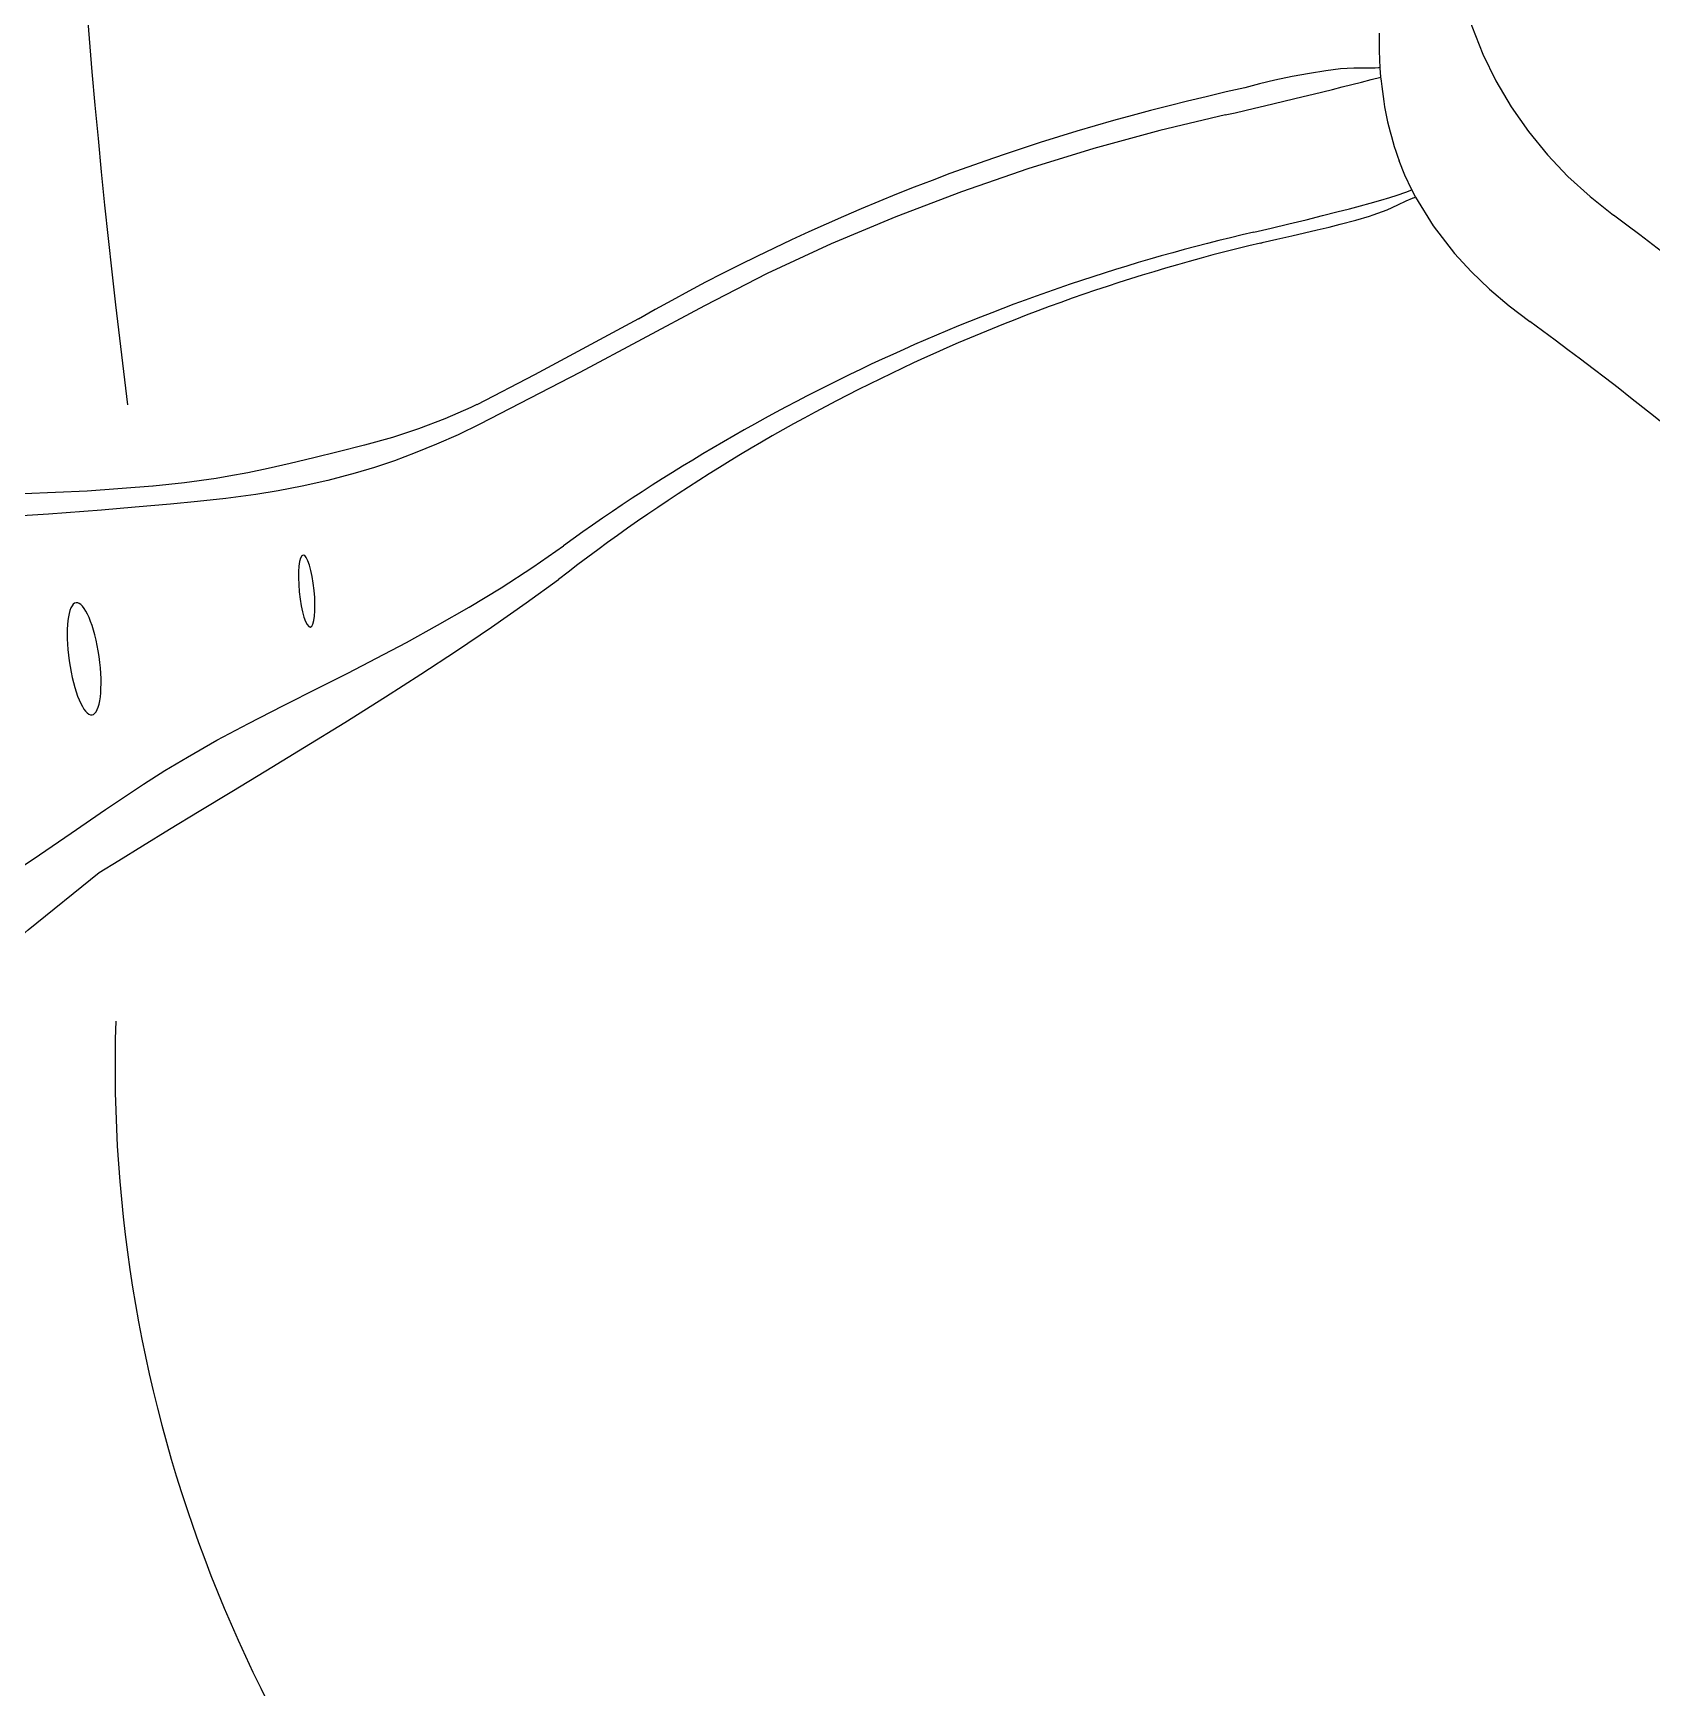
# Model space of a CAD drawing. Extents: x 398 to 509, y 623 to 780.
# Drawn here: x 409.6 to 425.85, y 666.05 to 682.65 of the extents above; entities that cross this region are included whole.
import ezdxf

# ---------------------------------------------------------------- set-up
doc = ezdxf.new("R2010")
doc.units = 0
doc.header["$MEASUREMENT"] = 0
doc.layers.add('1', color=4, linetype='Continuous')
doc.layers.add('LIGHT', color=2, linetype='Continuous')

# ---------------------------------------------------------------- blocks, each defined once
blk = doc.blocks.new('2018 PRISM')
at = {"layer": '1', "linetype": 'Continuous', "lineweight": 25}
for p, q in [((24.552, 38.507), (24.545, 38.595)), ((23.185, 38.399), (22.999, 38.356)), ((24.556, 38.464), (24.552, 38.507)), ((22.999, 38.356), (22.798, 38.308)), ((24.792, 37.522), (24.735, 37.664)), ((24.861, 37.375), (24.792, 37.522)), ((24.867, 37.292), (24.899, 37.301)), ((15.476, 35.219), (15.418, 35.191)), ((12.228, 34.4), (12.226, 34.4))]:
    blk.add_line(p, q, dxfattribs=at)
at = {"layer": '1', "linetype": 'Continuous', "lineweight": 25, "flags": 128}
for points in [[(25.264, 40.201), (25.278, 39.9), (25.316, 39.601), (25.378, 39.307), (25.464, 39.016), (25.574, 38.736), (25.705, 38.467), (25.858, 38.208), (26.032, 37.959), (26.222, 37.727), (26.429, 37.509), (26.65, 37.307), (26.887, 37.119)], [(24.545, 38.595), (24.538, 38.769), (24.537, 38.947)], [(24.545, 38.596), (24.544, 38.598), (24.542, 38.6), (24.538, 38.601), (24.527, 38.599), (24.495, 38.596), (24.448, 38.595), (24.387, 38.596), (24.278, 38.595), (24.147, 38.587), (23.997, 38.569), (23.835, 38.543), (23.662, 38.511), (23.486, 38.474), (23.333, 38.437), (23.185, 38.399), (23.185, 38.399)], [(22.99, 38.126), (22.332, 37.968), (21.669, 37.788), (21.008, 37.584), (20.343, 37.355), (19.682, 37.104), (19.033, 36.832), (18.393, 36.533), (17.762, 36.21), (17.137, 35.875), (16.511, 35.54), (15.508, 35.022), (15.508, 35.022)], [(23.276, 36.949), (23.449, 36.99), (23.627, 37.032), (23.802, 37.074), (23.964, 37.115), (24.11, 37.152), (24.237, 37.185), (24.347, 37.214), (24.443, 37.241), (24.551, 37.271), (24.641, 37.298), (24.715, 37.322), (24.801, 37.351), (24.861, 37.375)], [(24.899, 37.301), (24.888, 37.323), (24.861, 37.375)], [(23.36, 36.844), (23.507, 36.878), (23.658, 36.914), (23.786, 36.944), (23.911, 36.973), (24.031, 37.001), (24.142, 37.028), (24.301, 37.069), (24.436, 37.109), (24.474, 37.122), (24.613, 37.174), (24.722, 37.222), (24.805, 37.263), (24.867, 37.292)], [(24.867, 37.292), (24.866, 37.293), (24.866, 37.294)], [(24.899, 37.301), (25.077, 37.012), (25.29, 36.735), (25.457, 36.553), (25.64, 36.378), (25.837, 36.21), (26.045, 36.052)], [(17.099, 36.078), (16.055, 35.519), (15.476, 35.218)], [(12.226, 34.4), (11.567, 34.349), (10.93, 34.324), (10.318, 34.322), (9.732, 34.342), (9.213, 34.377), (8.719, 34.426), (8.25, 34.487), (7.809, 34.558), (7.395, 34.637), (7.011, 34.722), (6.655, 34.81), (6.329, 34.899), (6.033, 34.988), (5.766, 35.074)], [(15.418, 35.191), (15.157, 35.075), (14.893, 34.974), (14.631, 34.889), (14.351, 34.811), (14.086, 34.744), (13.842, 34.685), (13.603, 34.628), (13.383, 34.578), (13.18, 34.535), (12.99, 34.499), (12.862, 34.478)], [(15.508, 35.022), (15.291, 34.917), (15.074, 34.821), (14.86, 34.734), (14.651, 34.656), (14.45, 34.589), (14.256, 34.53), (13.982, 34.457), (13.725, 34.399), (13.485, 34.353), (13.258, 34.317), (12.958, 34.278), (12.675, 34.247), (12.403, 34.22)], [(12.403, 34.22), (12.048, 34.188), (11.71, 34.159), (11.179, 34.12), (10.692, 34.09), (10.244, 34.068), (9.833, 34.055), (9.453, 34.051), (8.956, 34.059), (8.5, 34.085), (8.073, 34.13), (7.659, 34.195), (7.249, 34.282), (6.829, 34.393), (6.385, 34.529)], [(12.862, 34.478), (12.544, 34.434), (12.228, 34.4)], [(12.575, 31.682), (12.868, 31.85), (13.186, 32.02), (13.532, 32.197), (13.903, 32.383), (14.182, 32.524), (14.472, 32.673), (14.773, 32.833), (15.084, 33.004), (15.401, 33.187), (15.721, 33.381), (16.038, 33.586), (16.346, 33.801)], [(11.686, 30.522), (11.885, 30.645), (12.123, 30.791), (12.393, 30.957), (12.692, 31.139), (13.017, 31.335), (13.361, 31.544), (13.749, 31.781), (14.152, 32.03), (14.562, 32.286), (14.917, 32.514), (15.273, 32.747), (15.625, 32.986), (15.972, 33.229), (16.297, 33.462)], [(7.816, 28.009), (8.068, 28.3), (8.294, 28.556), (8.506, 28.786), (8.715, 28.997), (8.93, 29.194), (9.159, 29.384), (9.413, 29.576), (9.702, 29.778), (10.029, 29.998), (10.265, 30.154), (10.519, 30.322), (10.793, 30.503), (11.087, 30.701), (11.406, 30.918), (11.752, 31.155), (12.132, 31.411), (12.347, 31.546), (12.575, 31.682)], [(6.291, 25.416), (7.019, 26.135), (7.76, 26.885), (8.517, 27.65), (9.293, 28.413), (9.848, 28.939), (10.409, 29.451), (10.973, 29.949), (11.686, 30.522)]]:
    blk.add_lwpolyline(points, dxfattribs=at)
at = {"layer": '1', "linetype": 'Continuous', "lineweight": 25}
for centre, radius, start, end in [((95.679, 45.851), 84.38, 172.65418, 187.23917), ((11.714, 87.8), 50.938, 282.7892, 284.5975), ((27.668, 38.742), 3.125, 185.1148, 200.1878), ((27.576, 17.707), 21.148, 103.0558, 119.695), ((4.221, 6.519), 38.08, 37.6435, 53.4722), ((27.564, 18.31), 19.126, 102.9543, 125.9102), ((27.534, 19.058), 18.269, 103.2572, 127.958), ((22.478, 40.547), 3.807, 283.1496, 283.3829), ((5.502, 7.799), 34.932, 37.368, 53.9786)]:
    blk.add_arc(centre, radius, start, end, dxfattribs=at)
at = {"layer": '1'}
blk.add_arc((25.903, 28.582), 14.057, 178.1698, 270.8232, dxfattribs=at)
at = {"layer": 'LIGHT', "extrusion": (0, 0, -1)}
for centre, major_axis, ratio in [((13.77, 33.347), (-0.036, 0.362), 0.205485), ((11.536, 32.668), (-0.08, 0.563), 0.267077)]:
    blk.add_ellipse(centre, major_axis=major_axis, ratio=ratio, dxfattribs=at)

msp = doc.modelspace()

# ---------------------------------------------------------------- block references
at = {"layer": '1'}
msp.add_blockref('2018 PRISM', (398.58, 643.705), dxfattribs=at)

doc.saveas('drawing.dxf')
